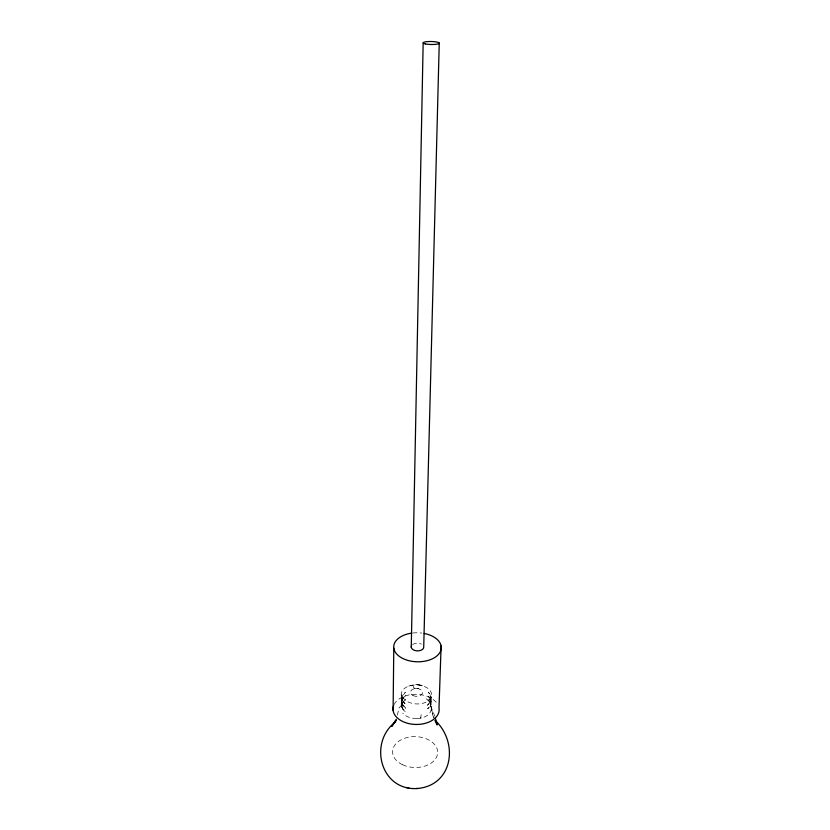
<?xml version="1.0" encoding="UTF-8"?>
<svg xmlns="http://www.w3.org/2000/svg" width="830" height="830" viewBox="0 0 830 830"><rect width="100%" height="100%" fill="white"/><g stroke="black" fill="none" stroke-linecap="round" stroke-linejoin="round"><path stroke-width="0.62" stroke-dasharray="4.15 3.11" d="M401.212 694.835L401.917 699.638L405.092 703.716L403.39 701.962L403.795 702.46M433.623 717.213C430.407 711.352 433.519 701.661 425.873 698.404L430.231 702.533L427.377 705.293L430.666 701.205L430.48 701.703L430.677 699.42L430.812 700.447L428.405 696.297C432.814 699.483 431.974 706.174 427.543 708.83C430.096 706.434 430.282 706.6 430.604 703.716L429.961 701.807L430.563 703.518C431.372 700.665 432.523 694.866 428.239 692.282L429.587 693.621M401.928 697.47L401.876 699.265L402.145 698.601A2.666 1.888 -26.7 0 0 402.612 696.878L401.928 697.47A15.21 9.784 1.3 0 1 410.881 685.487A15.21 9.784 1.3 0 1 430.21 690.736L431.102 692.303A14.878 9.504 2.6 0 1 431.133 697.19L430.76 697.978M401.201 698.943L402.529 695.353L405.382 692.22L402.062 696.723L401.917 698.808L403.453 702.045M401.243 698.632L402.042 703.83L405.725 708.249L403.204 705.666L401.896 702.73L402.011 703.321L402.042 700.313L401.928 700.883L403.287 698.009L405.829 695.54C399.697 699.14 399.676 708.229 405.652 711.87L402.384 708.187L403.463 710.117L402.094 707.482L402.509 708.384L401.824 704.701L403.349 701.661L402.519 702.927M397.3 715.138L399.178 707.783L403.318 703.249L401.004 708.083L402.177 703.29L405.631 699.566L403.235 701.838M401.533 701.06L401.243 702.139M430.272 698.725L428.467 700.728L430.936 696.754L430.729 697.76L429.826 693.766M428.405 704.4L429.411 703.487M408.827 686.088L416.058 684.345M420.903 685.373L419.69 685.041L423.124 685.985L417.583 684.428M403.204 705.666L404.034 706.589M434.993 716.466L430.76 706.486L433.966 718.386M401.243 705.438L401.544 706.6M394.084 704.546A23.074 15.075 1.3 0 1 415.477 694.295A23.074 15.075 1.3 0 1 437.69 704.369M412.842 633A23.79 14.504 1.3 0 1 421.671 633.072M412.572 644.64A6.256 3.818 1.3 0 1 421.329 644.101M431.206 709.048A15.106 9.867 1.3 0 1 420.81 718.106A14.608 9.804 1.4 0 1 416.598 718.51M416.598 718.541A15.106 9.867 1.3 0 1 402.737 713.095M431.144 697.2A14.878 9.545 3 0 1 412.147 703.342A14.774 9.504 2.6 0 1 402.581 696.816M421.101 714.537L420.81 718.106L420.769 717.462A2.708 0.757 80.8 0 1 420.966 715.014L421.101 714.537M431.04 704.431L430.023 706.382L431.04 704.431M430.905 701.288L429.992 702.751L430.905 701.288M430.365 698.663L429.774 697.771L430.697 699.234L430.365 698.663M402.695 701.06L401.917 699.638L402.695 701.06M414.71 688.298A3.424 2.189 1.3 0 0 420.022 686.69A3.424 2.189 1.3 0 0 415.083 684.532A3.424 2.189 1.3 0 0 414.71 688.298M413.039 695.623A6.121 3.932 1.3 0 0 422.574 692.78A6.121 3.932 1.3 0 0 413.797 688.848A6.121 3.932 1.3 0 0 413.039 695.623M402.654 764.783A22.576 15.438 1.3 0 0 437.649 753.277A22.576 15.438 1.3 0 0 405.04 738.129A22.576 15.438 1.3 0 0 402.654 764.783"/><path stroke-width="1.25" d="M393.098 710.324L393.794 648.157M411.265 647.338L423.165 42.984M439.246 43.004L423.725 646.757A6.256 3.818 1.3 0 1 416.909 650.855A6.256 3.818 1.3 0 1 411.504 645.875M441.114 645.937L438.997 707.938A23.074 15.075 1.3 0 1 414.772 724.414A23.074 15.075 1.3 0 1 393.617 705.656M395.422 721.633L391.719 726.406L396.273 719.247M394.354 723.023L396.398 720.378M394.727 722.474C368.375 743.576 380.846 791.135 417.542 788.5C453.232 785.18 458.679 742.435 435.252 720.482M406.617 787.629L408.806 787.795M416.608 788.417L417.542 788.5M435.086 720.658L437.099 724.964L435.294 717.68M424.182 633.466A23.79 14.504 1.3 0 1 436.694 656.125A23.79 14.504 1.3 0 1 397.778 655.119A23.79 14.504 1.3 0 1 411.67 633.145M425.417 43.917A8.093 1.494 1.3 0 0 438.997 43.575A8.093 1.494 1.3 0 0 429.214 41.51A8.093 1.494 1.3 0 0 425.417 43.917"/></g></svg>
